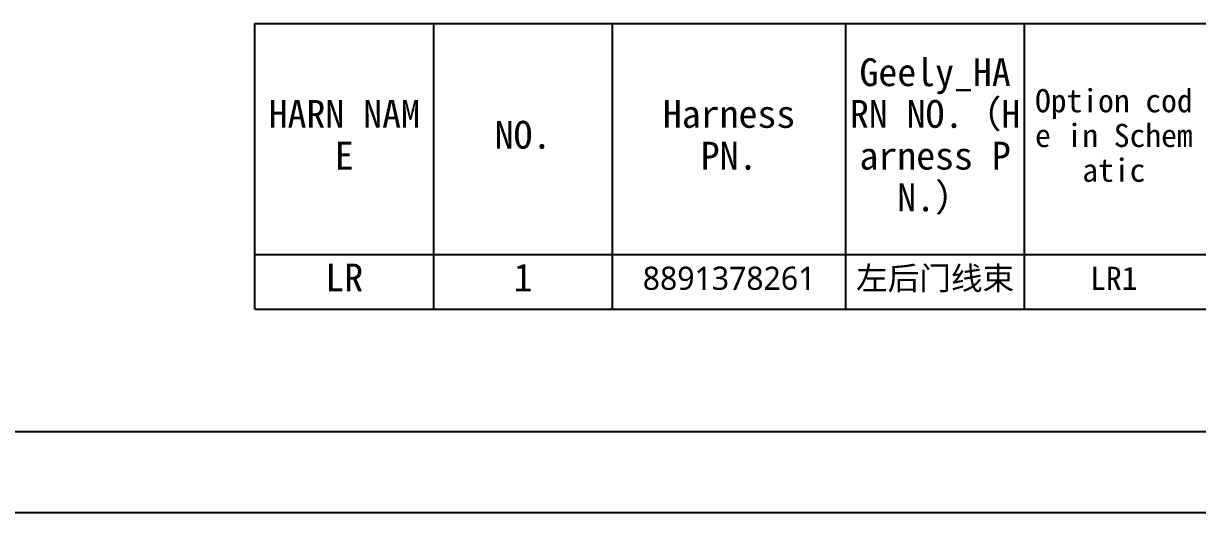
# Model space of a CAD drawing. Header units: inches. Extents: x 47316 to 59086, y 3141 to 11743.
# Drawn here: x 48486.4 to 48775.9, y 6869.2 to 6989.7 of the extents above; entities that cross this region are included whole.
import ezdxf
from ezdxf.enums import TextEntityAlignment as Align

# ---------------------------------------------------------------- set-up
doc = ezdxf.new("R2010")
doc.units = ezdxf.units.IN
doc.header["$MEASUREMENT"] = 0
doc.styles.add('COOL-宋体', font='')
doc.styles.add('COOL-微软雅黑', font='msyh_0.ttf')
doc.styles.get('COOL-宋体').set_extended_font_data('SimSun')

msp = doc.modelspace()

# ---------------------------------------------------------------- linework, layer by layer
at = {"color": 0, "lineweight": -3}
for p, q in [((48543.47, 6919.36), (48543.47, 6989.75)), ((48543.47, 6989.75), (48821.34, 6989.75)), ((48587.54, 6919.36), (48587.54, 6989.75)), ((48631.61, 6919.36), (48631.61, 6989.75)), ((48689.14, 6919.36), (48689.14, 6989.75)), ((48733.21, 6919.36), (48733.21, 6989.75)), ((48543.47, 6932.82), (48821.34, 6932.82)), ((48543.47, 6919.36), (48821.34, 6919.36)), ((47336.34, 6889.2), (49079.34, 6889.2)), ((47316.34, 6869.2), (49099.34, 6869.2))]:
    msp.add_line(p, q, dxfattribs=at)

# ---------------------------------------------------------------- texts
for s, height, style, p in [('Geely_HA', 6.855, 'COOL-宋体', (48711.17, 6974.31)), ('Option cod', 5.713, 'COOL-宋体', (48755.24, 6967.85)), ('HARN NAM', 6.855, 'COOL-宋体', (48565.5, 6964.03)), ('Harness', 6.855, 'COOL-宋体', (48660.37, 6964.03)), ('RN NO.（H', 6.855, 'COOL-宋体', (48711.17, 6964.03)), ('NO.', 6.855, 'COOL-宋体', (48609.57, 6958.89)), ('e in Schem', 5.713, 'COOL-宋体', (48755.24, 6959.29)), ('E', 6.86, 'COOL-宋体', (48565.5, 6953.74)), ('PN.', 6.855, 'COOL-宋体', (48660.37, 6953.74)), ('arness P', 6.855, 'COOL-宋体', (48711.17, 6953.74)), ('atic', 5.713, 'COOL-宋体', (48755.24, 6950.72)), ('N.）', 6.855, 'COOL-宋体', (48711.17, 6943.46)), ('LR', 6.855, 'COOL-宋体', (48565.5, 6923.69)), ('1', 6.86, 'COOL-宋体', (48609.57, 6923.69)), ('8891378261', 5.713, 'COOL-微软雅黑', (48660.37, 6924.09)), ('左后门线束', 5.713, 'COOL-宋体', (48711.17, 6924.09)), ('LR1', 5.713, 'COOL-宋体', (48755.24, 6924.09))]:
    msp.add_text(s, height=height, dxfattribs=dict(at, style=style)).set_placement(p, align=Align.CENTER)

doc.saveas('drawing.dxf')
